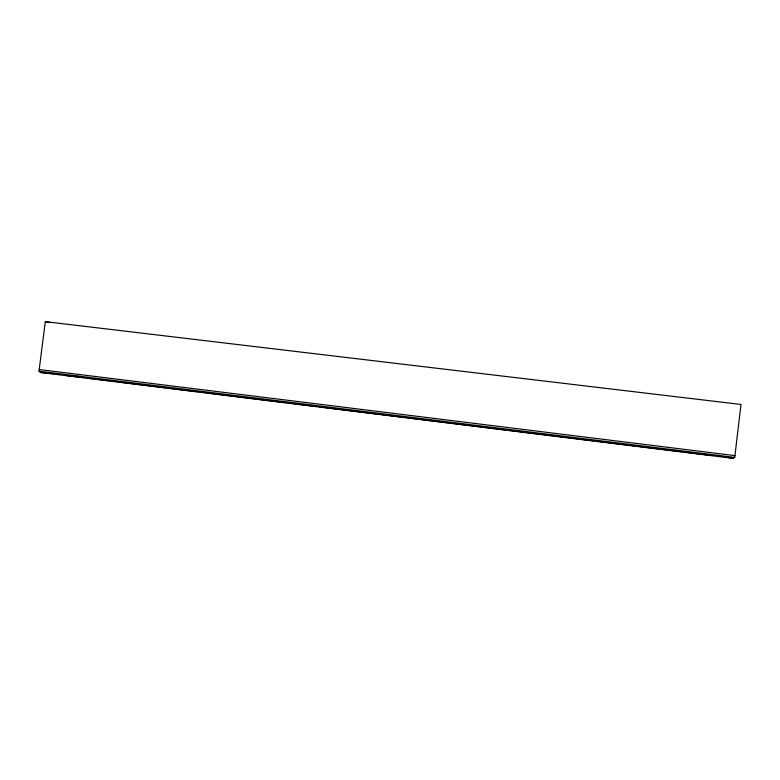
<?xml version="1.0" encoding="UTF-8"?>
<svg xmlns="http://www.w3.org/2000/svg" width="780" height="780" viewBox="0 0 780 780"><rect width="100%" height="100%" fill="white"/><g stroke="black" fill="none" stroke-linecap="round" stroke-linejoin="round"><path stroke-width="1.17" d="M734.731 457.392L741 404.459L45.298 321.643L39 371.183L40.404 372.469L733.083 458.357L734.731 457.392L39 371.183M40.404 372.469L53.664 373.708M57.281 374.049L59.689 374.273M68.269 375.58L71.838 375.911M76.586 376.35L78.965 376.574M39.215 369.535L734.945 455.618M64.711 375.248L77.99 376.896M80.408 377.198L84.026 377.647M86.444 377.949L109.385 380.786M111.793 381.089L115.42 381.537M117.829 381.839L166.13 387.826M168.538 388.128L197.525 391.716M199.934 392.018L203.56 392.467M205.969 392.769L285.656 402.646M288.073 402.948L291.7 403.397M294.109 403.689L317.05 406.536M319.469 406.838L379.831 414.316M382.249 414.619L405.19 417.466M407.608 417.768L411.226 418.216M413.644 418.509L417.261 418.957M419.679 419.26L467.971 425.246M470.389 425.548L499.366 429.136M501.784 429.439L505.401 429.887M507.819 430.19L556.111 436.176M558.529 436.478L587.506 440.066M589.914 440.369L593.541 440.817M595.959 441.119L644.251 447.106M646.669 447.408L675.646 450.996M678.054 451.298L681.681 451.747M684.099 452.039L707.031 454.886M723.752 456.719L726.082 457.129M728.413 457.538L733.083 458.357M704.808 454.35L707.129 454.769M45.298 321.643L50.027 322.647"/></g></svg>
